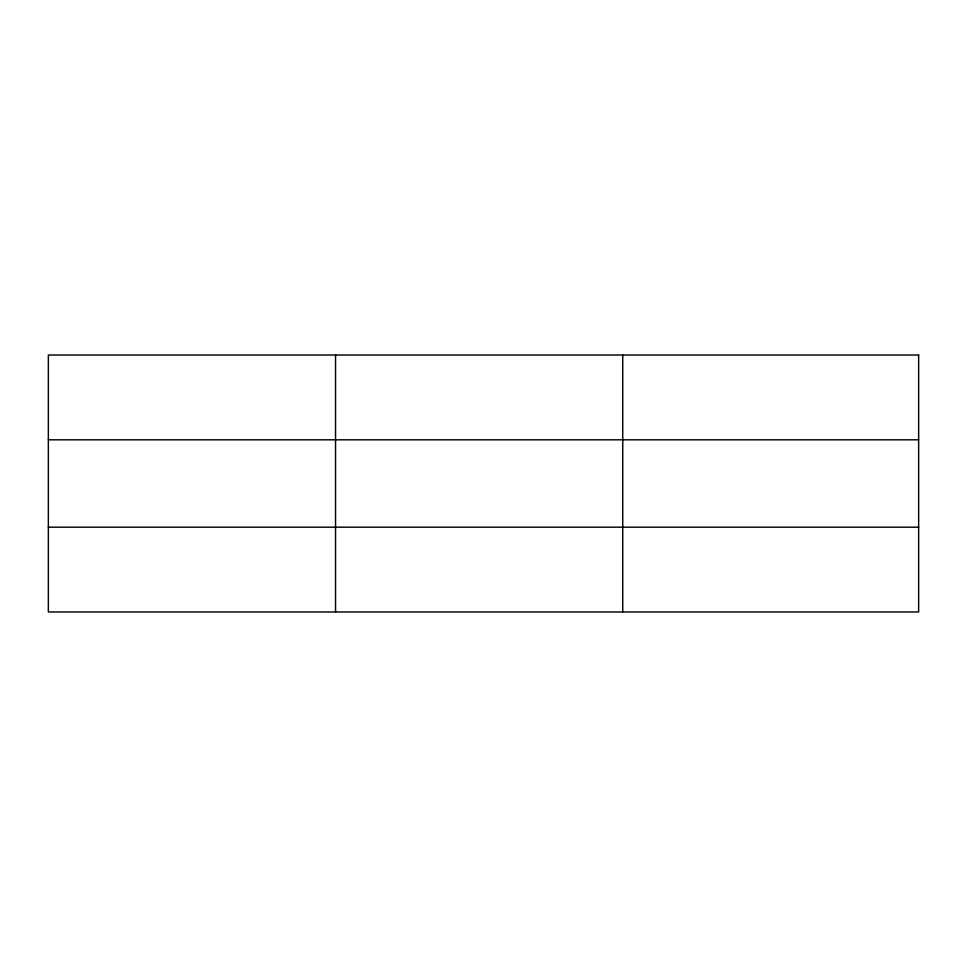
<?xml version="1.0" encoding="UTF-8"?>
<svg xmlns="http://www.w3.org/2000/svg" width="967" height="967" viewBox="0 0 967 967"><rect width="100%" height="100%" fill="white"/><g stroke="black" fill="none" stroke-linecap="round" stroke-linejoin="round"><path stroke-width="1.45" d="M335.549 611.978L335.549 355.022M622.748 611.978L622.748 355.022M48.35 439.816L918.65 439.816M48.35 527.184L918.65 527.184M918.65 355.022L918.65 611.978L48.35 611.978L48.35 355.022L918.65 355.022"/></g></svg>
